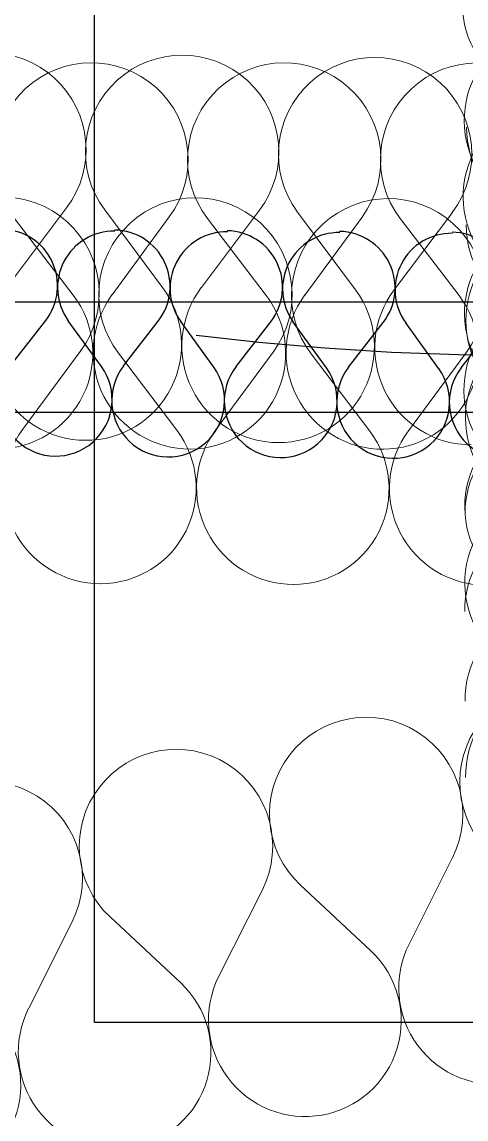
# Model space of a CAD drawing. Header units: metres. Extents: x -305 to 25519, y -357 to 67939.
# Drawn here: x 63.39 to 77.2, y -3 to 31.08 of the extents above; entities that cross this region are included whole.
import ezdxf

# ---------------------------------------------------------------- set-up
doc = ezdxf.new("R2010")
doc.units = ezdxf.units.M
doc.linetypes.add('PROJECTION', pattern=[0.3, 0.12, -0.18])
for name, color, linetype in [('020_cloi', 5, 'Continuous'), ('030_menuiserie', 1, 'Continuous'), ('070_trait-fin', 4, 'Continuous')]:
    doc.layers.add(name, color=color, linetype=linetype)
doc.layers.add('020_cloisons', color=5, linetype='Continuous', lineweight=5)
doc.layers.add('090_repères-axes', color=230, linetype='Continuous', plot=False)

# ---------------------------------------------------------------- blocks, each defined once
blk = doc.blocks.new('*U61')
at = {"layer": '070_trait-fin', "linetype": 'Continuous'}
for p, q in [((-1.388, 0.725), (-0.349, -0.689)), ((1.42, 0.696), (0.353, -0.696))]:
    blk.add_line(p, q, dxfattribs=at)
for centre, start, end in [((0.027, 1.763), 322.5484, 216.2881), ((-1.763, -1.728), 269.4183, 36.2881), ((1.746, -1.763), 142.5484, 269.4183)]:
    blk.add_arc(centre, 1.755, start, end, dxfattribs=at)
blk = doc.blocks.new('*U62')
at = {"layer": '020_cloi', "color": 0, "linetype": 'ByBlock', "lineweight": -2, "transparency": 16777216}
for p in [(14, 0), (17.5, 0), (21, 0), (24.5, 0), (28, 0)]:
    blk.add_blockref('*U61', p, dxfattribs=at)
blk = doc.blocks.new('*U74')
blk.add_lwpolyline([(0.065, -0.07221), (0.035, -0.07221), (0.035, -0.71096), (0.065, -0.71096)], close=True)
at = {"linetype": 'PROJECTION', "ltscale": 0.75}
blk.add_arc((0.03522, -0.07271), 0.63853, 271.69986, 0.04505, dxfattribs=at)
blk = doc.blocks.new('*U76')
at = {"linetype": 'PROJECTION', "ltscale": 0.75}
blk.add_arc((0.761, -0.07278), 0.726, 179.95495, 268.30014, dxfattribs=at)
blk = doc.blocks.new('*U312')
at = {"layer": '020_cloisons', "color": 4, "linetype": 'Continuous'}
for p, q in [((-2.379, 1.212), (-0.599, -1.212)), ((2.434, 1.163), (0.605, -1.224))]:
    blk.add_line(p, q, dxfattribs=at)
for centre, radius, start, end in [((0.046, 2.992), 3.008, 322.5484, 216.2881), ((-3.023, -2.992), 3.008, 269.4183, 36.2881), ((2.971, -3.026), 2.974, 142.7235, 269.8189)]:
    blk.add_arc(centre, radius, start, end, dxfattribs=at)
blk = doc.blocks.new('*U313')
at = {"layer": '020_cloi', "color": 0, "linetype": 'ByBlock', "lineweight": -2, "transparency": 16777216}
for p in [(12, 0), (18, 0), (24, 0), (30, 0)]:
    blk.add_blockref('*U312', p, dxfattribs=at)
blk = doc.blocks.new('*U334')
at = {"layer": '020_cloisons', "color": 4, "linetype": 'Continuous'}
for p, q in [((-2.379, 1.212), (-0.599, -1.212)), ((2.434, 1.163), (0.605, -1.224))]:
    blk.add_line(p, q, dxfattribs=at)
for centre, radius, start, end in [((0.046, 2.992), 3.008, 322.5484, 216.2881), ((-3.023, -2.992), 3.008, 269.4183, 36.2881), ((2.971, -3.026), 2.974, 142.7235, 269.8189)]:
    blk.add_arc(centre, radius, start, end, dxfattribs=at)
blk = doc.blocks.new('*U335')
at = {"layer": '020_cloi', "color": 0, "linetype": 'ByBlock', "lineweight": -2, "transparency": 16777216}
for p in [(18, 0), (24, 0), (30, 0)]:
    blk.add_blockref('*U334', p, dxfattribs=at)
blk = doc.blocks.new('*U336')
at = {"layer": '020_cloisons', "color": 4, "linetype": 'Continuous'}
for p, q in [((-2.379, 1.212), (-0.599, -1.212)), ((2.434, 1.163), (0.605, -1.224))]:
    blk.add_line(p, q, dxfattribs=at)
for centre, radius, start, end in [((0.046, 2.992), 3.008, 322.5484, 216.2881), ((-3.023, -2.992), 3.008, 269.4183, 36.2881), ((2.971, -3.026), 2.974, 142.7235, 269.8189)]:
    blk.add_arc(centre, radius, start, end, dxfattribs=at)
blk = doc.blocks.new('*U337')
at = {"layer": '020_cloi', "color": 0, "linetype": 'ByBlock', "lineweight": -2, "transparency": 16777216}
for p in [(12, 0), (18, 0), (24, 0)]:
    blk.add_blockref('*U336', p, dxfattribs=at)
blk = doc.blocks.new('*U343')
at = {"layer": '020_cloisons', "color": 4, "linetype": 'Continuous'}
for p, q in [((-2.379, 1.212), (-0.599, -1.212)), ((2.434, 1.163), (0.605, -1.224))]:
    blk.add_line(p, q, dxfattribs=at)
for centre, radius, start, end in [((0.046, 2.992), 3.008, 322.5484, 216.2881), ((-3.023, -2.992), 3.008, 269.4183, 36.2881), ((2.971, -3.026), 2.974, 142.7235, 269.8189)]:
    blk.add_arc(centre, radius, start, end, dxfattribs=at)
blk = doc.blocks.new('*U344')
at = {"layer": '020_cloi', "color": 0, "linetype": 'ByBlock', "lineweight": -2, "transparency": 16777216}
for p in [(12, 0), (18, 0), (24, 0)]:
    blk.add_blockref('*U343', p, dxfattribs=at)
blk = doc.blocks.new('*U345')
at = {"layer": '020_cloisons', "color": 4, "linetype": 'Continuous'}
for p, q in [((-2.379, 1.212), (-0.599, -1.212)), ((2.434, 1.163), (0.605, -1.224))]:
    blk.add_line(p, q, dxfattribs=at)
for centre, radius, start, end in [((0.046, 2.992), 3.008, 322.5484, 216.2881), ((-3.023, -2.992), 3.008, 269.4183, 36.2881), ((2.971, -3.026), 2.974, 142.7235, 269.8189)]:
    blk.add_arc(centre, radius, start, end, dxfattribs=at)
blk = doc.blocks.new('*U346')
at = {"layer": '020_cloi', "color": 0, "linetype": 'ByBlock', "lineweight": -2, "transparency": 16777216}
for p in [(0, 0), (6, 0)]:
    blk.add_blockref('*U345', p, dxfattribs=at)
blk = doc.blocks.new('*U347')
at = {"layer": '020_cloisons', "color": 4, "linetype": 'Continuous'}
for p, q in [((-2.379, 1.212), (-0.599, -1.212)), ((2.434, 1.163), (0.605, -1.224))]:
    blk.add_line(p, q, dxfattribs=at)
for centre, radius, start, end in [((0.046, 2.992), 3.008, 322.5484, 216.2881), ((-3.023, -2.992), 3.008, 269.4183, 36.2881), ((2.971, -3.026), 2.974, 142.7235, 269.8189)]:
    blk.add_arc(centre, radius, start, end, dxfattribs=at)
blk = doc.blocks.new('*U348')
at = {"layer": '020_cloi', "color": 0, "linetype": 'ByBlock', "lineweight": -2, "transparency": 16777216}
for p in [(0, 0), (6, 0)]:
    blk.add_blockref('*U347', p, dxfattribs=at)
blk = doc.blocks.new('*U349')
at = {"layer": '020_cloisons', "color": 4, "linetype": 'Continuous'}
for p, q in [((-2.379, 1.212), (-0.599, -1.212)), ((2.434, 1.163), (0.605, -1.224))]:
    blk.add_line(p, q, dxfattribs=at)
for centre, radius, start, end in [((0.046, 2.992), 3.008, 322.5484, 216.2881), ((-3.023, -2.992), 3.008, 269.4183, 36.2881), ((2.971, -3.026), 2.974, 142.7235, 269.8189)]:
    blk.add_arc(centre, radius, start, end, dxfattribs=at)
blk = doc.blocks.new('*U350')
at = {"layer": '020_cloi', "color": 0, "linetype": 'ByBlock', "lineweight": -2, "transparency": 16777216}
for p in [(0, 0), (6, 0), (12, 0), (18, 0)]:
    blk.add_blockref('*U349', p, dxfattribs=at)
blk = doc.blocks.new('*U351')
at = {"layer": '020_cloisons', "color": 4, "linetype": 'Continuous'}
for p, q in [((-2.379, 1.212), (-0.599, -1.212)), ((2.434, 1.163), (0.605, -1.224))]:
    blk.add_line(p, q, dxfattribs=at)
for centre, radius, start, end in [((0.046, 2.992), 3.008, 322.5484, 216.2881), ((-3.023, -2.992), 3.008, 269.4183, 36.2881), ((2.971, -3.026), 2.974, 142.7235, 269.8189)]:
    blk.add_arc(centre, radius, start, end, dxfattribs=at)
blk = doc.blocks.new('*U352')
at = {"layer": '020_cloi', "color": 0, "linetype": 'ByBlock', "lineweight": -2, "transparency": 16777216}
for p in [(0, 0), (6, 0), (12, 0), (18, 0)]:
    blk.add_blockref('*U351', p, dxfattribs=at)
blk = doc.blocks.new('*U1223')
at = {"linetype": 'PROJECTION', "ltscale": 0.75}
blk.add_arc((0.03522, 0.00051), 0.649, 359.95495, 88.30014, dxfattribs=at)
blk = doc.blocks.new('*U422')
at = {"linetype": 'PROJECTION', "ltscale": 0.75}
blk.add_arc((0.68436, -0.05141), 0.64662, 179.95495, 268.30014, dxfattribs=at)

msp = doc.modelspace()

# ---------------------------------------------------------------- linework, layer by layer
at = {"layer": '090_repères-axes'}
msp.add_lwpolyline([(65.644, 35), (115.644, 35), (115.644, 0), (65.644, 0)], close=True, dxfattribs=at)

# ---------------------------------------------------------------- block references
at = {"layer": '020_cloi', "xscale": -1}
for name, p, rotation in [('*U350', (83.165, 13.047), 270.0779437683828), ('*U348', (83.171, 15.794), 269.7709644565171), ('*U346', (83.183, 18.823), 269.7709644565171), ('*U352', (83.175, 10.687), 270.2452217019817), ('*U335', (92.381, 23.766), 359.3257635738212), ('*U337', (89.59, 23.798), 359.9604325647896), ('*U344', (86.816, 19.545), 359.769633978176), ('*U313', (92.388, 6.515), 9.55039214240508)]:
    msp.add_blockref(name, p, dxfattribs=dict(at, rotation=rotation))
at = {"layer": '020_cloi', "rotation": 179.6321452126139}
msp.add_blockref('*U62', (92.474, 20.931), dxfattribs=at)
at = {"layer": '030_menuiserie'}
for name, p, xscale, yscale, zscale, rotation in [('*U76', (87.322, 16.714), -114.2857143455838, 114.2857143455838, 114.2857143455838, 270), ('*U74', (86.039, 14.953), -114.2857143455838, 114.2857143455838, 114.2857143455838, 270), ('*U1223', (92.472, 50.821), 138.5501950750057, 138.5501950750057, 138.5501950750057, 179.9528896822737), ('*U422', (83.034, 53.199), 124.2345501986192, 124.2345501986192, 124.2345501986192, 269.9528896822737)]:
    msp.add_blockref(name, p, dxfattribs=dict(at, xscale=xscale, yscale=yscale, zscale=zscale, rotation=rotation))

doc.saveas('drawing.dxf')
